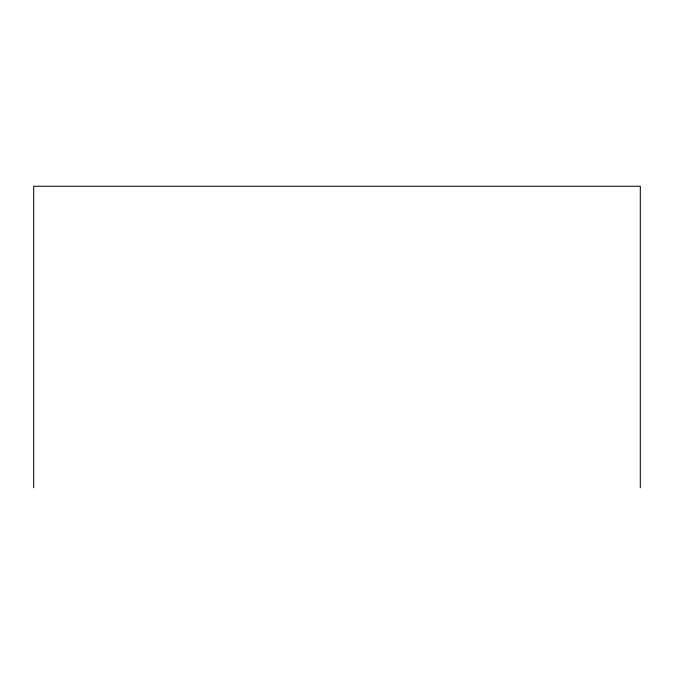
<?xml version="1.0" encoding="UTF-8"?>
<svg xmlns="http://www.w3.org/2000/svg" width="674" height="674" viewBox="0 0 674 674"><rect width="100%" height="100%" fill="white"/><g stroke="black" fill="none" stroke-linecap="round" stroke-linejoin="round"><path stroke-width="1.01" d="M640.3 487.749L640.3 186.251L33.7 186.251L33.7 487.749"/></g></svg>
